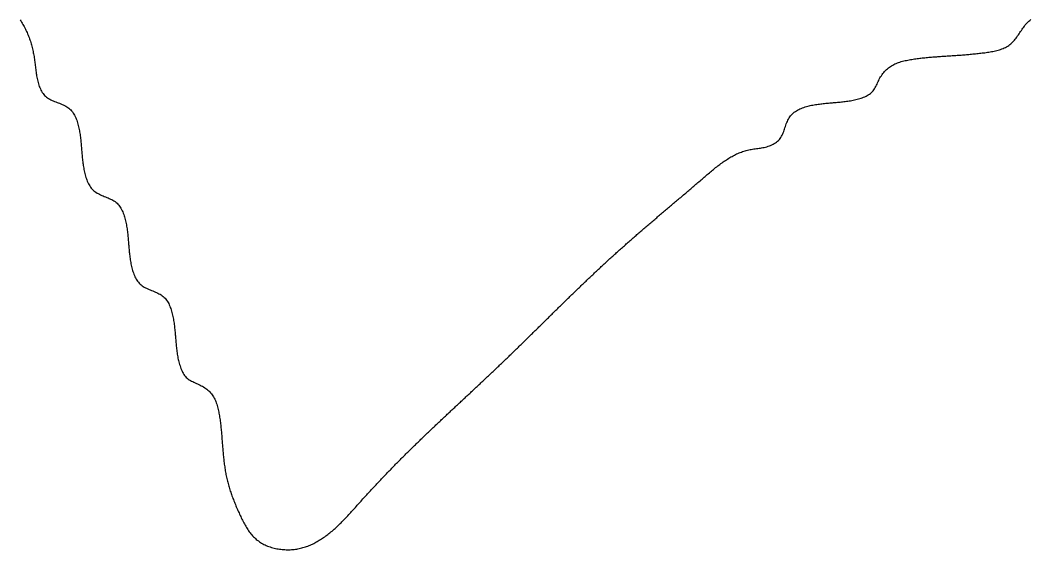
# Model space of a CAD drawing. Extents: x 40 to 225, y 4 to 261.
# Drawn here: x 165.88 to 181.08, y 186.96 to 194.92 of the extents above; entities that cross this region are included whole.
import ezdxf

# ---------------------------------------------------------------- set-up
doc = ezdxf.new("R2010")
doc.units = 0
doc.layers.get('0').update_dxf_attribs({"linetype": 'CONTINUOUS'})

msp = doc.modelspace()

# ---------------------------------------------------------------- linework, layer by layer
at = {"color": 7}
msp.add_polyline3d([(165.88, 194.921, 0), (165.891, 194.904, 0), (165.901, 194.887, 0), (165.911, 194.87, 0), (165.921, 194.853, 0), (165.931, 194.836, 0), (165.94, 194.819, 0), (165.95, 194.801, 0), (165.959, 194.783, 0), (165.967, 194.766, 0), (165.976, 194.748, 0), (165.984, 194.73, 0), (165.992, 194.712, 0), (165.999, 194.693, 0), (166.007, 194.675, 0), (166.014, 194.657, 0), (166.021, 194.638, 0), (166.027, 194.619, 0), (166.033, 194.601, 0), (166.039, 194.582, 0), (166.045, 194.563, 0), (166.05, 194.544, 0), (166.055, 194.525, 0), (166.06, 194.505, 0), (166.065, 194.486, 0), (166.069, 194.467, 0), (166.074, 194.448, 0), (166.077, 194.428, 0), (166.081, 194.409, 0), (166.085, 194.39, 0), (166.088, 194.37, 0), (166.091, 194.351, 0), (166.094, 194.331, 0), (166.097, 194.312, 0), (166.099, 194.292, 0), (166.102, 194.273, 0), (166.104, 194.253, 0), (166.106, 194.234, 0), (166.108, 194.215, 0), (166.111, 194.195, 0), (166.113, 194.176, 0), (166.115, 194.156, 0), (166.118, 194.137, 0), (166.12, 194.117, 0), (166.123, 194.098, 0), (166.126, 194.078, 0), (166.13, 194.059, 0), (166.134, 194.039, 0), (166.138, 194.02, 0), (166.143, 194, 0), (166.148, 193.981, 0), (166.154, 193.961, 0), (166.16, 193.942, 0), (166.167, 193.922, 0), (166.175, 193.903, 0), (166.183, 193.885, 0), (166.192, 193.866, 0), (166.201, 193.849, 0), (166.212, 193.832, 0), (166.223, 193.815, 0), (166.235, 193.8, 0), (166.247, 193.785, 0), (166.261, 193.772, 0), (166.276, 193.759, 0), (166.291, 193.748, 0), (166.307, 193.737, 0), (166.324, 193.728, 0), (166.341, 193.719, 0), (166.359, 193.711, 0), (166.378, 193.703, 0), (166.396, 193.695, 0), (166.415, 193.688, 0), (166.434, 193.681, 0), (166.453, 193.674, 0), (166.472, 193.667, 0), (166.491, 193.659, 0), (166.51, 193.651, 0), (166.528, 193.643, 0), (166.546, 193.634, 0), (166.564, 193.625, 0), (166.58, 193.615, 0), (166.597, 193.604, 0), (166.612, 193.593, 0), (166.627, 193.58, 0), (166.64, 193.567, 0), (166.653, 193.552, 0), (166.665, 193.537, 0), (166.676, 193.521, 0), (166.687, 193.505, 0), (166.697, 193.488, 0), (166.706, 193.47, 0), (166.714, 193.451, 0), (166.722, 193.433, 0), (166.729, 193.414, 0), (166.736, 193.394, 0), (166.742, 193.375, 0), (166.747, 193.355, 0), (166.753, 193.335, 0), (166.758, 193.315, 0), (166.762, 193.296, 0), (166.766, 193.276, 0), (166.77, 193.256, 0), (166.774, 193.237, 0), (166.777, 193.217, 0), (166.78, 193.198, 0), (166.783, 193.178, 0), (166.786, 193.159, 0), (166.788, 193.139, 0), (166.79, 193.12, 0), (166.792, 193.1, 0), (166.794, 193.081, 0), (166.796, 193.061, 0), (166.798, 193.042, 0), (166.799, 193.023, 0), (166.801, 193.003, 0), (166.803, 192.984, 0), (166.804, 192.964, 0), (166.806, 192.945, 0), (166.807, 192.926, 0), (166.809, 192.906, 0), (166.811, 192.887, 0), (166.812, 192.867, 0), (166.814, 192.848, 0), (166.816, 192.829, 0), (166.818, 192.809, 0), (166.821, 192.79, 0), (166.823, 192.77, 0), (166.826, 192.751, 0), (166.829, 192.731, 0), (166.832, 192.712, 0), (166.835, 192.692, 0), (166.839, 192.672, 0), (166.843, 192.653, 0), (166.848, 192.633, 0), (166.852, 192.613, 0), (166.857, 192.593, 0), (166.863, 192.573, 0), (166.869, 192.554, 0), (166.875, 192.534, 0), (166.882, 192.515, 0), (166.889, 192.496, 0), (166.897, 192.477, 0), (166.906, 192.459, 0), (166.916, 192.442, 0), (166.926, 192.425, 0), (166.937, 192.409, 0), (166.948, 192.393, 0), (166.961, 192.379, 0), (166.974, 192.365, 0), (166.988, 192.352, 0), (167.003, 192.341, 0), (167.019, 192.33, 0), (167.036, 192.319, 0), (167.053, 192.31, 0), (167.071, 192.301, 0), (167.089, 192.292, 0), (167.107, 192.284, 0), (167.126, 192.276, 0), (167.145, 192.269, 0), (167.164, 192.261, 0), (167.183, 192.253, 0), (167.201, 192.245, 0), (167.22, 192.237, 0), (167.238, 192.229, 0), (167.256, 192.22, 0), (167.273, 192.211, 0), (167.29, 192.201, 0), (167.306, 192.19, 0), (167.321, 192.178, 0), (167.336, 192.166, 0), (167.349, 192.152, 0), (167.362, 192.138, 0), (167.374, 192.123, 0), (167.385, 192.106, 0), (167.395, 192.09, 0), (167.405, 192.072, 0), (167.414, 192.054, 0), (167.422, 192.036, 0), (167.429, 192.017, 0), (167.436, 191.998, 0), (167.443, 191.978, 0), (167.449, 191.959, 0), (167.454, 191.939, 0), (167.46, 191.919, 0), (167.464, 191.899, 0), (167.469, 191.88, 0), (167.473, 191.86, 0), (167.477, 191.84, 0), (167.48, 191.821, 0), (167.483, 191.801, 0), (167.486, 191.781, 0), (167.489, 191.762, 0), (167.492, 191.742, 0), (167.494, 191.723, 0), (167.496, 191.703, 0), (167.498, 191.684, 0), (167.5, 191.665, 0), (167.502, 191.645, 0), (167.504, 191.626, 0), (167.505, 191.606, 0), (167.507, 191.587, 0), (167.508, 191.568, 0), (167.51, 191.548, 0), (167.512, 191.529, 0), (167.513, 191.51, 0), (167.515, 191.49, 0), (167.517, 191.471, 0), (167.518, 191.451, 0), (167.52, 191.432, 0), (167.522, 191.413, 0), (167.525, 191.393, 0), (167.527, 191.374, 0), (167.529, 191.354, 0), (167.532, 191.335, 0), (167.535, 191.315, 0), (167.538, 191.295, 0), (167.542, 191.276, 0), (167.546, 191.256, 0), (167.55, 191.236, 0), (167.554, 191.217, 0), (167.559, 191.197, 0), (167.564, 191.177, 0), (167.57, 191.157, 0), (167.576, 191.138, 0), (167.582, 191.118, 0), (167.589, 191.099, 0), (167.597, 191.08, 0), (167.605, 191.062, 0), (167.614, 191.044, 0), (167.624, 191.026, 0), (167.634, 191.01, 0), (167.645, 190.994, 0), (167.657, 190.978, 0), (167.67, 190.964, 0), (167.683, 190.951, 0), (167.698, 190.938, 0), (167.713, 190.927, 0), (167.729, 190.916, 0), (167.746, 190.906, 0), (167.763, 190.896, 0), (167.781, 190.888, 0), (167.799, 190.879, 0), (167.818, 190.871, 0), (167.836, 190.863, 0), (167.855, 190.856, 0), (167.874, 190.848, 0), (167.893, 190.84, 0), (167.912, 190.832, 0), (167.93, 190.824, 0), (167.948, 190.815, 0), (167.966, 190.806, 0), (167.983, 190.797, 0), (168, 190.787, 0), (168.016, 190.776, 0), (168.031, 190.764, 0), (168.045, 190.751, 0), (168.058, 190.738, 0), (168.071, 190.723, 0), (168.082, 190.707, 0), (168.093, 190.691, 0), (168.103, 190.674, 0), (168.113, 190.657, 0), (168.121, 190.639, 0), (168.129, 190.62, 0), (168.137, 190.601, 0), (168.144, 190.582, 0), (168.15, 190.562, 0), (168.156, 190.543, 0), (168.161, 190.523, 0), (168.166, 190.503, 0), (168.171, 190.483, 0), (168.175, 190.463, 0), (168.179, 190.444, 0), (168.183, 190.424, 0), (168.187, 190.404, 0), (168.19, 190.385, 0), (168.193, 190.365, 0), (168.195, 190.346, 0), (168.198, 190.326, 0), (168.2, 190.307, 0), (168.202, 190.287, 0), (168.204, 190.268, 0), (168.206, 190.249, 0), (168.208, 190.229, 0), (168.21, 190.21, 0), (168.211, 190.19, 0), (168.213, 190.171, 0), (168.214, 190.152, 0), (168.216, 190.132, 0), (168.218, 190.113, 0), (168.219, 190.094, 0), (168.221, 190.074, 0), (168.223, 190.055, 0), (168.225, 190.036, 0), (168.226, 190.016, 0), (168.229, 189.997, 0), (168.231, 189.977, 0), (168.233, 189.958, 0), (168.236, 189.938, 0), (168.239, 189.919, 0), (168.242, 189.899, 0), (168.245, 189.88, 0), (168.249, 189.86, 0), (168.252, 189.84, 0), (168.257, 189.82, 0), (168.261, 189.801, 0), (168.266, 189.781, 0), (168.271, 189.761, 0), (168.277, 189.741, 0), (168.283, 189.721, 0), (168.289, 189.702, 0), (168.296, 189.682, 0), (168.304, 189.664, 0), (168.313, 189.645, 0), (168.322, 189.627, 0), (168.331, 189.61, 0), (168.342, 189.594, 0), (168.353, 189.578, 0), (168.365, 189.563, 0), (168.378, 189.549, 0), (168.392, 189.536, 0), (168.407, 189.524, 0), (168.423, 189.513, 0), (168.439, 189.503, 0), (168.457, 189.494, 0), (168.474, 189.485, 0), (168.492, 189.476, 0), (168.51, 189.468, 0), (168.529, 189.459, 0), (168.547, 189.451, 0), (168.566, 189.443, 0), (168.584, 189.434, 0), (168.602, 189.424, 0), (168.62, 189.415, 0), (168.637, 189.405, 0), (168.654, 189.394, 0), (168.671, 189.383, 0), (168.687, 189.371, 0), (168.702, 189.359, 0), (168.717, 189.346, 0), (168.731, 189.333, 0), (168.744, 189.319, 0), (168.756, 189.304, 0), (168.768, 189.289, 0), (168.779, 189.273, 0), (168.789, 189.256, 0), (168.798, 189.239, 0), (168.807, 189.222, 0), (168.815, 189.204, 0), (168.822, 189.185, 0), (168.829, 189.167, 0), (168.836, 189.147, 0), (168.841, 189.128, 0), (168.847, 189.109, 0), (168.852, 189.089, 0), (168.857, 189.069, 0), (168.861, 189.049, 0), (168.865, 189.029, 0), (168.869, 189.009, 0), (168.872, 188.989, 0), (168.876, 188.969, 0), (168.879, 188.949, 0), (168.882, 188.929, 0), (168.885, 188.909, 0), (168.888, 188.89, 0), (168.89, 188.87, 0), (168.892, 188.85, 0), (168.895, 188.831, 0), (168.897, 188.811, 0), (168.899, 188.792, 0), (168.901, 188.772, 0), (168.903, 188.753, 0), (168.905, 188.733, 0), (168.906, 188.714, 0), (168.908, 188.694, 0), (168.91, 188.675, 0), (168.911, 188.655, 0), (168.913, 188.636, 0), (168.914, 188.616, 0), (168.916, 188.597, 0), (168.917, 188.577, 0), (168.919, 188.558, 0), (168.92, 188.538, 0), (168.922, 188.519, 0), (168.923, 188.499, 0), (168.925, 188.48, 0), (168.926, 188.46, 0), (168.928, 188.44, 0), (168.93, 188.421, 0), (168.932, 188.401, 0), (168.933, 188.381, 0), (168.935, 188.362, 0), (168.937, 188.342, 0), (168.94, 188.322, 0), (168.942, 188.303, 0), (168.944, 188.283, 0), (168.947, 188.264, 0), (168.949, 188.244, 0), (168.952, 188.224, 0), (168.955, 188.205, 0), (168.957, 188.185, 0), (168.961, 188.166, 0), (168.964, 188.146, 0), (168.967, 188.127, 0), (168.971, 188.107, 0), (168.974, 188.088, 0), (168.978, 188.069, 0), (168.982, 188.05, 0), (168.986, 188.03, 0), (168.991, 188.011, 0), (168.995, 187.992, 0), (169, 187.973, 0), (169.005, 187.954, 0), (169.01, 187.936, 0), (169.016, 187.917, 0), (169.021, 187.898, 0), (169.027, 187.879, 0), (169.033, 187.861, 0), (169.039, 187.842, 0), (169.045, 187.824, 0), (169.051, 187.805, 0), (169.058, 187.787, 0), (169.064, 187.768, 0), (169.071, 187.75, 0), (169.078, 187.731, 0), (169.085, 187.713, 0), (169.092, 187.695, 0), (169.1, 187.676, 0), (169.107, 187.658, 0), (169.115, 187.64, 0), (169.123, 187.621, 0), (169.13, 187.603, 0), (169.138, 187.585, 0), (169.146, 187.566, 0), (169.154, 187.548, 0), (169.163, 187.53, 0), (169.171, 187.512, 0), (169.179, 187.493, 0), (169.188, 187.475, 0), (169.197, 187.457, 0), (169.205, 187.438, 0), (169.214, 187.42, 0), (169.223, 187.402, 0), (169.232, 187.384, 0), (169.242, 187.366, 0), (169.251, 187.348, 0), (169.261, 187.331, 0), (169.271, 187.314, 0), (169.281, 187.296, 0), (169.292, 187.279, 0), (169.303, 187.263, 0), (169.314, 187.246, 0), (169.325, 187.23, 0), (169.337, 187.214, 0), (169.349, 187.199, 0), (169.362, 187.184, 0), (169.375, 187.169, 0), (169.388, 187.155, 0), (169.402, 187.141, 0), (169.416, 187.128, 0), (169.43, 187.115, 0), (169.445, 187.103, 0), (169.461, 187.091, 0), (169.477, 187.08, 0), (169.493, 187.069, 0), (169.51, 187.059, 0), (169.528, 187.049, 0), (169.545, 187.04, 0), (169.563, 187.031, 0), (169.581, 187.023, 0), (169.6, 187.015, 0), (169.619, 187.008, 0), (169.638, 187.001, 0), (169.657, 186.995, 0), (169.677, 186.989, 0), (169.697, 186.984, 0), (169.717, 186.98, 0), (169.737, 186.975, 0), (169.757, 186.972, 0), (169.777, 186.968, 0), (169.797, 186.966, 0), (169.818, 186.964, 0), (169.838, 186.962, 0), (169.858, 186.961, 0), (169.879, 186.96, 0), (169.899, 186.959, 0), (169.919, 186.96, 0), (169.939, 186.96, 0), (169.959, 186.961, 0), (169.979, 186.963, 0), (169.999, 186.965, 0), (170.018, 186.967, 0), (170.038, 186.97, 0), (170.057, 186.974, 0), (170.076, 186.977, 0), (170.095, 186.982, 0), (170.114, 186.986, 0), (170.132, 186.991, 0), (170.151, 186.997, 0), (170.169, 187.003, 0), (170.187, 187.009, 0), (170.205, 187.015, 0), (170.223, 187.022, 0), (170.24, 187.03, 0), (170.258, 187.037, 0), (170.275, 187.045, 0), (170.293, 187.054, 0), (170.31, 187.063, 0), (170.327, 187.072, 0), (170.344, 187.081, 0), (170.36, 187.091, 0), (170.377, 187.101, 0), (170.394, 187.111, 0), (170.41, 187.121, 0), (170.426, 187.132, 0), (170.443, 187.143, 0), (170.459, 187.155, 0), (170.475, 187.166, 0), (170.491, 187.178, 0), (170.506, 187.19, 0), (170.522, 187.203, 0), (170.538, 187.215, 0), (170.553, 187.228, 0), (170.569, 187.241, 0), (170.584, 187.254, 0), (170.6, 187.268, 0), (170.615, 187.281, 0), (170.63, 187.295, 0), (170.645, 187.309, 0), (170.66, 187.323, 0), (170.675, 187.337, 0), (170.69, 187.352, 0), (170.704, 187.366, 0), (170.719, 187.381, 0), (170.734, 187.396, 0), (170.749, 187.411, 0), (170.763, 187.426, 0), (170.778, 187.441, 0), (170.792, 187.456, 0), (170.807, 187.471, 0), (170.821, 187.487, 0), (170.835, 187.502, 0), (170.85, 187.518, 0), (170.864, 187.533, 0), (170.878, 187.549, 0), (170.892, 187.565, 0), (170.907, 187.58, 0), (170.921, 187.596, 0), (170.935, 187.612, 0), (170.949, 187.628, 0), (170.963, 187.643, 0), (170.977, 187.659, 0), (170.991, 187.675, 0), (171.005, 187.69, 0), (171.019, 187.706, 0), (171.033, 187.722, 0), (171.048, 187.737, 0), (171.062, 187.753, 0), (171.076, 187.768, 0), (171.09, 187.784, 0), (171.104, 187.799, 0), (171.118, 187.815, 0), (171.132, 187.83, 0), (171.146, 187.845, 0), (171.16, 187.861, 0), (171.174, 187.876, 0), (171.188, 187.891, 0), (171.202, 187.906, 0), (171.217, 187.921, 0), (171.231, 187.936, 0), (171.245, 187.951, 0), (171.259, 187.966, 0), (171.273, 187.981, 0), (171.287, 187.996, 0), (171.301, 188.011, 0), (171.315, 188.026, 0), (171.329, 188.041, 0), (171.343, 188.055, 0), (171.357, 188.07, 0), (171.371, 188.085, 0), (171.386, 188.099, 0), (171.4, 188.114, 0), (171.414, 188.128, 0), (171.428, 188.143, 0), (171.442, 188.157, 0), (171.456, 188.172, 0), (171.47, 188.186, 0), (171.484, 188.201, 0), (171.498, 188.215, 0), (171.512, 188.229, 0), (171.526, 188.244, 0), (171.541, 188.258, 0), (171.555, 188.272, 0), (171.569, 188.286, 0), (171.583, 188.301, 0), (171.597, 188.315, 0), (171.611, 188.329, 0), (171.625, 188.343, 0), (171.639, 188.357, 0), (171.653, 188.371, 0), (171.667, 188.385, 0), (171.681, 188.399, 0), (171.696, 188.413, 0), (171.71, 188.427, 0), (171.724, 188.441, 0), (171.738, 188.455, 0), (171.752, 188.469, 0), (171.766, 188.482, 0), (171.78, 188.496, 0), (171.794, 188.51, 0), (171.808, 188.524, 0), (171.822, 188.537, 0), (171.836, 188.551, 0), (171.851, 188.565, 0), (171.865, 188.578, 0), (171.879, 188.592, 0), (171.893, 188.606, 0), (171.907, 188.619, 0), (171.921, 188.633, 0), (171.935, 188.647, 0), (171.949, 188.66, 0), (171.963, 188.674, 0), (171.977, 188.687, 0), (171.992, 188.701, 0), (172.006, 188.714, 0), (172.02, 188.728, 0), (172.034, 188.741, 0), (172.048, 188.754, 0), (172.062, 188.768, 0), (172.076, 188.781, 0), (172.09, 188.795, 0), (172.104, 188.808, 0), (172.118, 188.821, 0), (172.132, 188.835, 0), (172.147, 188.848, 0), (172.161, 188.861, 0), (172.175, 188.875, 0), (172.189, 188.888, 0), (172.203, 188.901, 0), (172.217, 188.914, 0), (172.231, 188.928, 0), (172.245, 188.941, 0), (172.259, 188.954, 0), (172.273, 188.967, 0), (172.288, 188.981, 0), (172.302, 188.994, 0), (172.316, 189.007, 0), (172.33, 189.02, 0), (172.344, 189.033, 0), (172.358, 189.047, 0), (172.372, 189.06, 0), (172.386, 189.073, 0), (172.4, 189.086, 0), (172.414, 189.099, 0), (172.428, 189.112, 0), (172.443, 189.125, 0), (172.457, 189.139, 0), (172.471, 189.152, 0), (172.485, 189.165, 0), (172.499, 189.178, 0), (172.513, 189.191, 0), (172.527, 189.204, 0), (172.541, 189.217, 0), (172.555, 189.231, 0), (172.569, 189.244, 0), (172.583, 189.257, 0), (172.597, 189.27, 0), (172.612, 189.283, 0), (172.626, 189.296, 0), (172.64, 189.309, 0), (172.654, 189.322, 0), (172.668, 189.336, 0), (172.682, 189.349, 0), (172.696, 189.362, 0), (172.71, 189.375, 0), (172.724, 189.388, 0), (172.738, 189.401, 0), (172.752, 189.414, 0), (172.766, 189.428, 0), (172.781, 189.441, 0), (172.795, 189.454, 0), (172.809, 189.467, 0), (172.823, 189.48, 0), (172.837, 189.494, 0), (172.851, 189.507, 0), (172.865, 189.52, 0), (172.879, 189.533, 0), (172.893, 189.546, 0), (172.907, 189.56, 0), (172.921, 189.573, 0), (172.935, 189.586, 0), (172.949, 189.599, 0), (172.964, 189.613, 0), (172.978, 189.626, 0), (172.992, 189.639, 0), (173.006, 189.653, 0), (173.02, 189.666, 0), (173.034, 189.679, 0), (173.048, 189.693, 0), (173.062, 189.706, 0), (173.076, 189.719, 0), (173.09, 189.733, 0), (173.104, 189.746, 0), (173.118, 189.76, 0), (173.132, 189.773, 0), (173.146, 189.786, 0), (173.16, 189.8, 0), (173.175, 189.813, 0), (173.189, 189.827, 0), (173.203, 189.84, 0), (173.217, 189.854, 0), (173.231, 189.868, 0), (173.245, 189.881, 0), (173.259, 189.895, 0), (173.273, 189.908, 0), (173.287, 189.922, 0), (173.301, 189.936, 0), (173.315, 189.949, 0), (173.329, 189.963, 0), (173.343, 189.976, 0), (173.357, 189.99, 0), (173.371, 190.004, 0), (173.385, 190.018, 0), (173.399, 190.031, 0), (173.414, 190.045, 0), (173.428, 190.059, 0), (173.442, 190.072, 0), (173.456, 190.086, 0), (173.47, 190.1, 0), (173.484, 190.114, 0), (173.498, 190.127, 0), (173.512, 190.141, 0), (173.526, 190.155, 0), (173.54, 190.169, 0), (173.554, 190.183, 0), (173.568, 190.196, 0), (173.582, 190.21, 0), (173.596, 190.224, 0), (173.61, 190.238, 0), (173.625, 190.252, 0), (173.639, 190.266, 0), (173.653, 190.279, 0), (173.667, 190.293, 0), (173.681, 190.307, 0), (173.695, 190.321, 0), (173.709, 190.335, 0), (173.723, 190.349, 0), (173.737, 190.362, 0), (173.751, 190.376, 0), (173.765, 190.39, 0), (173.78, 190.404, 0), (173.794, 190.418, 0), (173.808, 190.432, 0), (173.822, 190.446, 0), (173.836, 190.46, 0), (173.85, 190.473, 0), (173.864, 190.487, 0), (173.878, 190.501, 0), (173.892, 190.515, 0), (173.907, 190.529, 0), (173.921, 190.543, 0), (173.935, 190.557, 0), (173.949, 190.571, 0), (173.963, 190.584, 0), (173.977, 190.598, 0), (173.991, 190.612, 0), (174.006, 190.626, 0), (174.02, 190.64, 0), (174.034, 190.654, 0), (174.048, 190.667, 0), (174.062, 190.681, 0), (174.076, 190.695, 0), (174.09, 190.709, 0), (174.105, 190.723, 0), (174.119, 190.737, 0), (174.133, 190.75, 0), (174.147, 190.764, 0), (174.161, 190.778, 0), (174.176, 190.792, 0), (174.19, 190.806, 0), (174.204, 190.819, 0), (174.218, 190.833, 0), (174.232, 190.847, 0), (174.247, 190.861, 0), (174.261, 190.874, 0), (174.275, 190.888, 0), (174.289, 190.902, 0), (174.304, 190.915, 0), (174.318, 190.929, 0), (174.332, 190.943, 0), (174.346, 190.956, 0), (174.361, 190.97, 0), (174.375, 190.984, 0), (174.389, 190.997, 0), (174.403, 191.011, 0), (174.418, 191.025, 0), (174.432, 191.038, 0), (174.446, 191.052, 0), (174.461, 191.065, 0), (174.475, 191.079, 0), (174.489, 191.092, 0), (174.504, 191.106, 0), (174.518, 191.119, 0), (174.532, 191.133, 0), (174.547, 191.146, 0), (174.561, 191.16, 0), (174.575, 191.173, 0), (174.59, 191.187, 0), (174.604, 191.2, 0), (174.618, 191.213, 0), (174.633, 191.227, 0), (174.647, 191.24, 0), (174.661, 191.253, 0), (174.676, 191.267, 0), (174.69, 191.28, 0), (174.705, 191.293, 0), (174.719, 191.306, 0), (174.733, 191.32, 0), (174.748, 191.333, 0), (174.762, 191.346, 0), (174.777, 191.359, 0), (174.791, 191.372, 0), (174.806, 191.386, 0), (174.82, 191.399, 0), (174.835, 191.412, 0), (174.849, 191.425, 0), (174.864, 191.438, 0), (174.878, 191.451, 0), (174.893, 191.464, 0), (174.907, 191.477, 0), (174.922, 191.49, 0), (174.936, 191.503, 0), (174.951, 191.516, 0), (174.965, 191.528, 0), (174.98, 191.541, 0), (174.994, 191.554, 0), (175.009, 191.567, 0), (175.024, 191.58, 0), (175.038, 191.593, 0), (175.053, 191.606, 0), (175.067, 191.618, 0), (175.082, 191.631, 0), (175.097, 191.644, 0), (175.111, 191.657, 0), (175.126, 191.669, 0), (175.141, 191.682, 0), (175.155, 191.695, 0), (175.17, 191.708, 0), (175.185, 191.72, 0), (175.199, 191.733, 0), (175.214, 191.746, 0), (175.229, 191.758, 0), (175.243, 191.771, 0), (175.258, 191.784, 0), (175.273, 191.797, 0), (175.288, 191.809, 0), (175.303, 191.822, 0), (175.317, 191.835, 0), (175.332, 191.847, 0), (175.347, 191.86, 0), (175.362, 191.873, 0), (175.377, 191.885, 0), (175.391, 191.898, 0), (175.406, 191.91, 0), (175.421, 191.923, 0), (175.436, 191.936, 0), (175.451, 191.948, 0), (175.466, 191.961, 0), (175.481, 191.974, 0), (175.496, 191.986, 0), (175.51, 191.999, 0), (175.525, 192.012, 0), (175.54, 192.025, 0), (175.555, 192.037, 0), (175.57, 192.05, 0), (175.585, 192.063, 0), (175.6, 192.075, 0), (175.615, 192.088, 0), (175.63, 192.101, 0), (175.645, 192.113, 0), (175.66, 192.126, 0), (175.675, 192.139, 0), (175.691, 192.152, 0), (175.706, 192.165, 0), (175.721, 192.177, 0), (175.736, 192.19, 0), (175.751, 192.203, 0), (175.766, 192.216, 0), (175.781, 192.229, 0), (175.796, 192.241, 0), (175.812, 192.254, 0), (175.827, 192.267, 0), (175.842, 192.28, 0), (175.857, 192.293, 0), (175.873, 192.306, 0), (175.888, 192.319, 0), (175.903, 192.332, 0), (175.918, 192.345, 0), (175.934, 192.358, 0), (175.949, 192.371, 0), (175.964, 192.384, 0), (175.98, 192.397, 0), (175.995, 192.41, 0), (176.01, 192.423, 0), (176.026, 192.436, 0), (176.041, 192.45, 0), (176.057, 192.463, 0), (176.072, 192.476, 0), (176.087, 192.489, 0), (176.103, 192.502, 0), (176.118, 192.516, 0), (176.134, 192.529, 0), (176.149, 192.542, 0), (176.165, 192.556, 0), (176.18, 192.569, 0), (176.196, 192.583, 0), (176.212, 192.596, 0), (176.227, 192.609, 0), (176.243, 192.622, 0), (176.259, 192.636, 0), (176.274, 192.649, 0), (176.29, 192.662, 0), (176.306, 192.675, 0), (176.322, 192.688, 0), (176.338, 192.701, 0), (176.354, 192.713, 0), (176.37, 192.726, 0), (176.386, 192.738, 0), (176.402, 192.75, 0), (176.418, 192.762, 0), (176.435, 192.774, 0), (176.451, 192.786, 0), (176.468, 192.797, 0), (176.484, 192.808, 0), (176.501, 192.819, 0), (176.517, 192.83, 0), (176.534, 192.841, 0), (176.551, 192.851, 0), (176.568, 192.861, 0), (176.585, 192.87, 0), (176.602, 192.88, 0), (176.62, 192.889, 0), (176.637, 192.897, 0), (176.654, 192.906, 0), (176.672, 192.914, 0), (176.69, 192.921, 0), (176.708, 192.929, 0), (176.726, 192.935, 0), (176.744, 192.942, 0), (176.762, 192.948, 0), (176.78, 192.954, 0), (176.799, 192.959, 0), (176.817, 192.963, 0), (176.836, 192.968, 0), (176.855, 192.972, 0), (176.874, 192.975, 0), (176.893, 192.978, 0), (176.912, 192.981, 0), (176.932, 192.983, 0), (176.951, 192.986, 0), (176.971, 192.989, 0), (176.99, 192.991, 0), (177.01, 192.994, 0), (177.029, 192.997, 0), (177.049, 193.001, 0), (177.068, 193.005, 0), (177.088, 193.009, 0), (177.107, 193.015, 0), (177.127, 193.021, 0), (177.146, 193.027, 0), (177.165, 193.035, 0), (177.184, 193.043, 0), (177.202, 193.052, 0), (177.22, 193.062, 0), (177.237, 193.073, 0), (177.253, 193.085, 0), (177.268, 193.097, 0), (177.283, 193.11, 0), (177.296, 193.124, 0), (177.309, 193.139, 0), (177.32, 193.155, 0), (177.33, 193.172, 0), (177.339, 193.189, 0), (177.347, 193.206, 0), (177.354, 193.225, 0), (177.361, 193.243, 0), (177.367, 193.262, 0), (177.373, 193.281, 0), (177.38, 193.301, 0), (177.386, 193.32, 0), (177.393, 193.339, 0), (177.4, 193.358, 0), (177.408, 193.377, 0), (177.416, 193.395, 0), (177.425, 193.413, 0), (177.434, 193.431, 0), (177.444, 193.448, 0), (177.455, 193.464, 0), (177.466, 193.48, 0), (177.479, 193.494, 0), (177.492, 193.508, 0), (177.506, 193.521, 0), (177.521, 193.534, 0), (177.537, 193.545, 0), (177.553, 193.556, 0), (177.57, 193.565, 0), (177.588, 193.575, 0), (177.606, 193.583, 0), (177.625, 193.591, 0), (177.644, 193.598, 0), (177.663, 193.605, 0), (177.682, 193.612, 0), (177.702, 193.617, 0), (177.722, 193.623, 0), (177.742, 193.628, 0), (177.761, 193.632, 0), (177.781, 193.637, 0), (177.801, 193.641, 0), (177.82, 193.644, 0), (177.84, 193.648, 0), (177.859, 193.651, 0), (177.879, 193.654, 0), (177.898, 193.656, 0), (177.918, 193.659, 0), (177.937, 193.661, 0), (177.957, 193.663, 0), (177.976, 193.665, 0), (177.996, 193.667, 0), (178.015, 193.669, 0), (178.035, 193.67, 0), (178.054, 193.672, 0), (178.073, 193.673, 0), (178.093, 193.675, 0), (178.112, 193.677, 0), (178.131, 193.678, 0), (178.151, 193.68, 0), (178.17, 193.682, 0), (178.189, 193.683, 0), (178.209, 193.685, 0), (178.228, 193.687, 0), (178.248, 193.689, 0), (178.267, 193.692, 0), (178.286, 193.694, 0), (178.306, 193.697, 0), (178.325, 193.7, 0), (178.345, 193.703, 0), (178.365, 193.706, 0), (178.384, 193.71, 0), (178.404, 193.714, 0), (178.424, 193.718, 0), (178.444, 193.722, 0), (178.464, 193.727, 0), (178.484, 193.733, 0), (178.504, 193.738, 0), (178.524, 193.744, 0), (178.543, 193.751, 0), (178.562, 193.758, 0), (178.581, 193.766, 0), (178.599, 193.775, 0), (178.617, 193.784, 0), (178.634, 193.794, 0), (178.65, 193.804, 0), (178.666, 193.816, 0), (178.68, 193.828, 0), (178.694, 193.842, 0), (178.706, 193.856, 0), (178.718, 193.871, 0), (178.728, 193.887, 0), (178.738, 193.904, 0), (178.747, 193.922, 0), (178.756, 193.939, 0), (178.765, 193.957, 0), (178.773, 193.976, 0), (178.781, 193.994, 0), (178.79, 194.012, 0), (178.799, 194.03, 0), (178.809, 194.048, 0), (178.819, 194.065, 0), (178.83, 194.082, 0), (178.841, 194.099, 0), (178.853, 194.115, 0), (178.866, 194.13, 0), (178.879, 194.145, 0), (178.892, 194.16, 0), (178.906, 194.174, 0), (178.92, 194.187, 0), (178.935, 194.199, 0), (178.951, 194.211, 0), (178.967, 194.222, 0), (178.983, 194.232, 0), (179, 194.242, 0), (179.017, 194.251, 0), (179.035, 194.259, 0), (179.053, 194.267, 0), (179.071, 194.274, 0), (179.09, 194.281, 0), (179.108, 194.287, 0), (179.128, 194.293, 0), (179.147, 194.299, 0), (179.166, 194.303, 0), (179.186, 194.308, 0), (179.206, 194.312, 0), (179.226, 194.316, 0), (179.246, 194.32, 0), (179.266, 194.323, 0), (179.286, 194.327, 0), (179.306, 194.33, 0), (179.326, 194.333, 0), (179.346, 194.335, 0), (179.366, 194.338, 0), (179.386, 194.341, 0), (179.406, 194.343, 0), (179.426, 194.345, 0), (179.446, 194.348, 0), (179.466, 194.35, 0), (179.485, 194.352, 0), (179.505, 194.354, 0), (179.525, 194.356, 0), (179.544, 194.358, 0), (179.564, 194.359, 0), (179.584, 194.361, 0), (179.603, 194.363, 0), (179.623, 194.364, 0), (179.642, 194.366, 0), (179.662, 194.367, 0), (179.681, 194.369, 0), (179.701, 194.37, 0), (179.72, 194.371, 0), (179.739, 194.373, 0), (179.759, 194.374, 0), (179.778, 194.375, 0), (179.798, 194.377, 0), (179.817, 194.378, 0), (179.836, 194.379, 0), (179.856, 194.381, 0), (179.875, 194.382, 0), (179.894, 194.383, 0), (179.914, 194.384, 0), (179.933, 194.386, 0), (179.952, 194.387, 0), (179.972, 194.388, 0), (179.991, 194.39, 0), (180.01, 194.391, 0), (180.03, 194.392, 0), (180.049, 194.394, 0), (180.069, 194.395, 0), (180.088, 194.397, 0), (180.108, 194.399, 0), (180.127, 194.4, 0), (180.147, 194.402, 0), (180.166, 194.404, 0), (180.186, 194.406, 0), (180.206, 194.408, 0), (180.225, 194.409, 0), (180.245, 194.412, 0), (180.265, 194.414, 0), (180.285, 194.416, 0), (180.305, 194.418, 0), (180.325, 194.421, 0), (180.345, 194.423, 0), (180.365, 194.426, 0), (180.385, 194.428, 0), (180.405, 194.431, 0), (180.426, 194.434, 0), (180.446, 194.437, 0), (180.466, 194.44, 0), (180.487, 194.444, 0), (180.507, 194.448, 0), (180.527, 194.452, 0), (180.547, 194.456, 0), (180.566, 194.461, 0), (180.586, 194.466, 0), (180.605, 194.472, 0), (180.624, 194.478, 0), (180.643, 194.485, 0), (180.661, 194.492, 0), (180.679, 194.5, 0), (180.696, 194.508, 0), (180.713, 194.517, 0), (180.73, 194.527, 0), (180.746, 194.538, 0), (180.761, 194.549, 0), (180.776, 194.561, 0), (180.79, 194.574, 0), (180.804, 194.587, 0), (180.817, 194.601, 0), (180.83, 194.616, 0), (180.843, 194.631, 0), (180.855, 194.647, 0), (180.867, 194.663, 0), (180.878, 194.68, 0), (180.89, 194.696, 0), (180.901, 194.713, 0), (180.912, 194.73, 0), (180.924, 194.747, 0), (180.935, 194.763, 0), (180.946, 194.78, 0), (180.958, 194.796, 0), (180.97, 194.813, 0), (180.982, 194.828, 0), (180.994, 194.844, 0), (181.007, 194.859, 0), (181.02, 194.873, 0), (181.033, 194.887, 0), (181.047, 194.9, 0), (181.062, 194.913, 0), (181.077, 194.924, 0)], dxfattribs=at)

doc.saveas('drawing.dxf')
